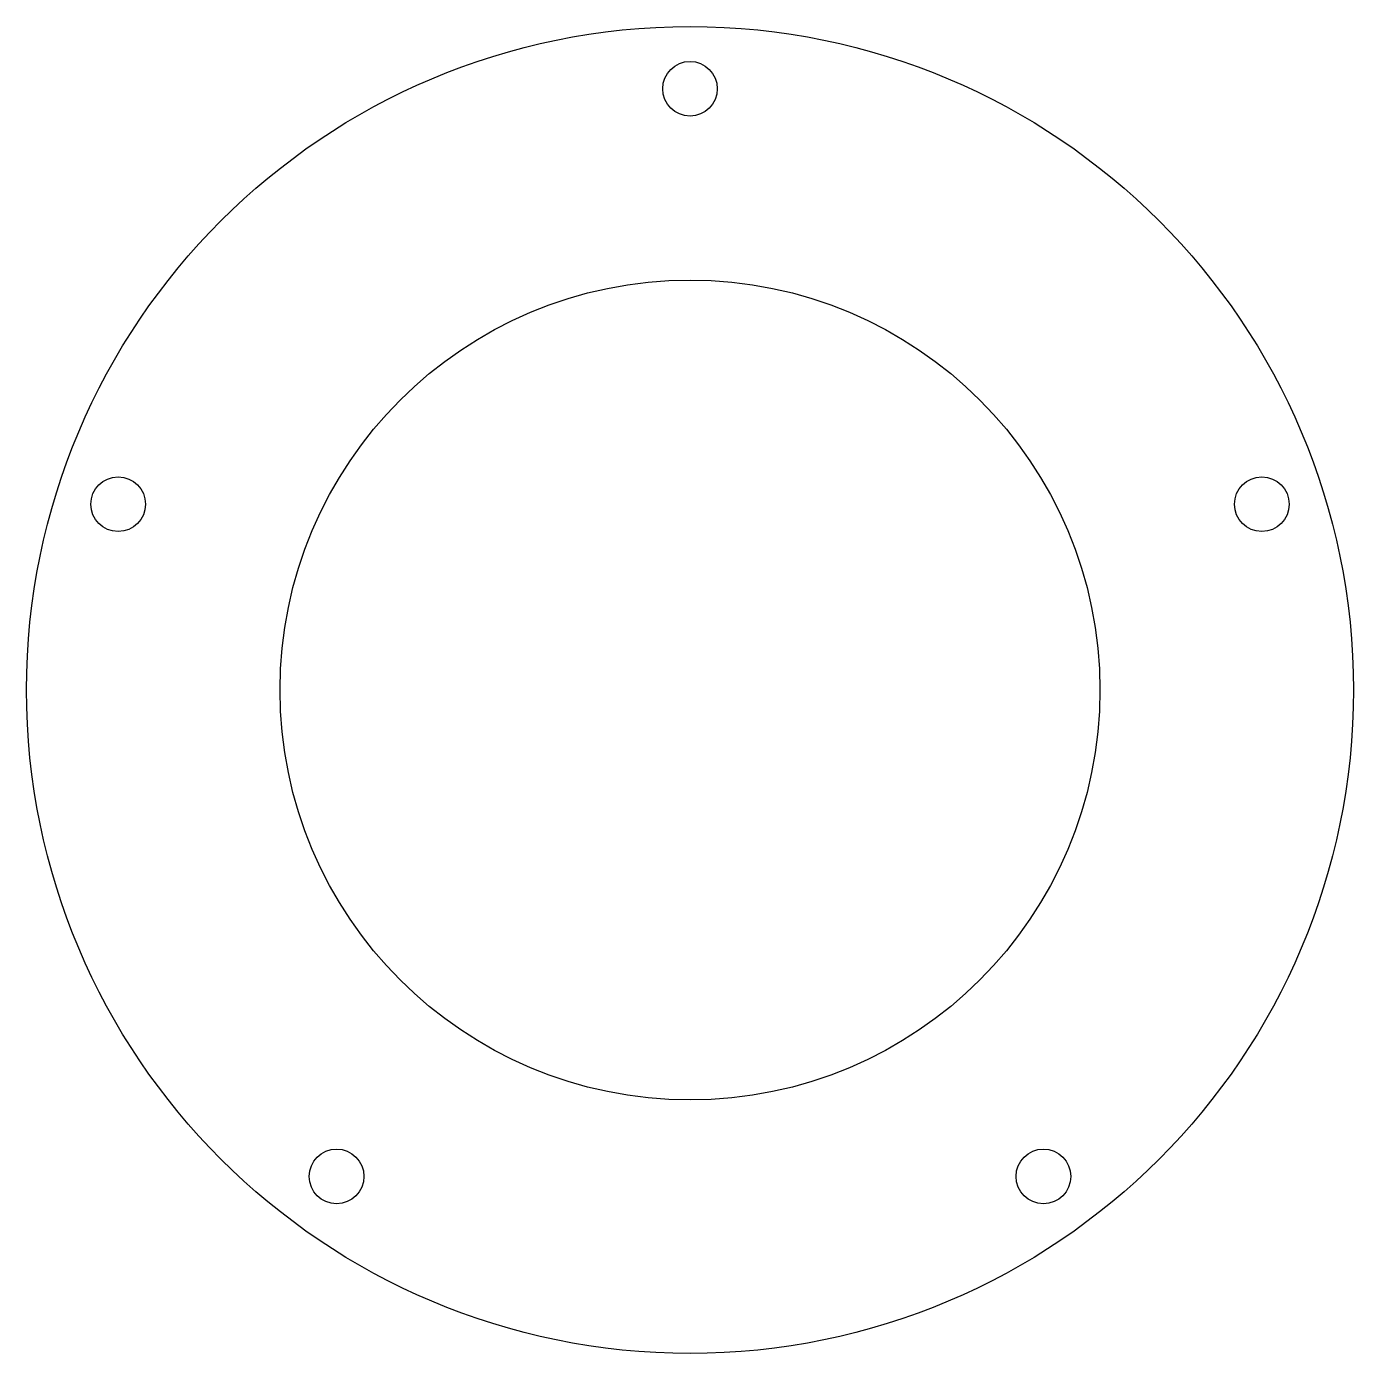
# Model space of a CAD drawing. Header units: inches. Extents: x 0 to 97.1, y 0 to 97.1.
import ezdxf

# ---------------------------------------------------------------- set-up
doc = ezdxf.new("R2010")
doc.units = ezdxf.units.IN
doc.header["$MEASUREMENT"] = 0
doc.layers.add('RING_1', color=30, linetype='Continuous')

msp = doc.modelspace()

# ---------------------------------------------------------------- linework, layer by layer
at = {"layer": 'RING_1'}
for centre, radius in [((48.552, 48.552), 48.552), ((48.552, 92.552), 2), ((48.552, 48.552), 30), ((6.705, 62.149), 2), ((90.398, 62.149), 2), ((22.689, 12.955), 2), ((74.414, 12.955), 2)]:
    msp.add_circle(centre, radius, dxfattribs=at)

doc.saveas('drawing.dxf')
